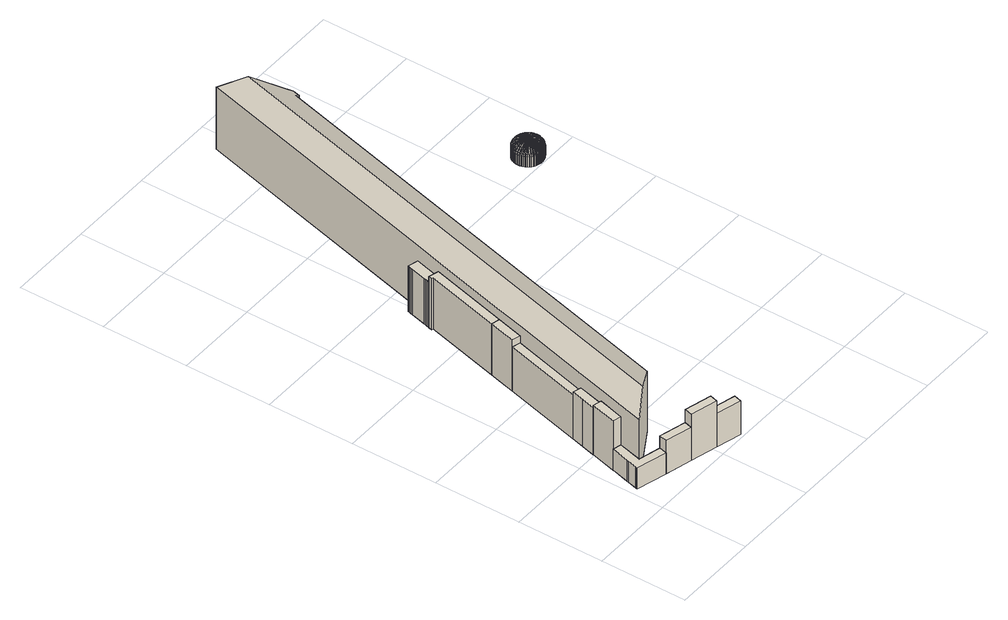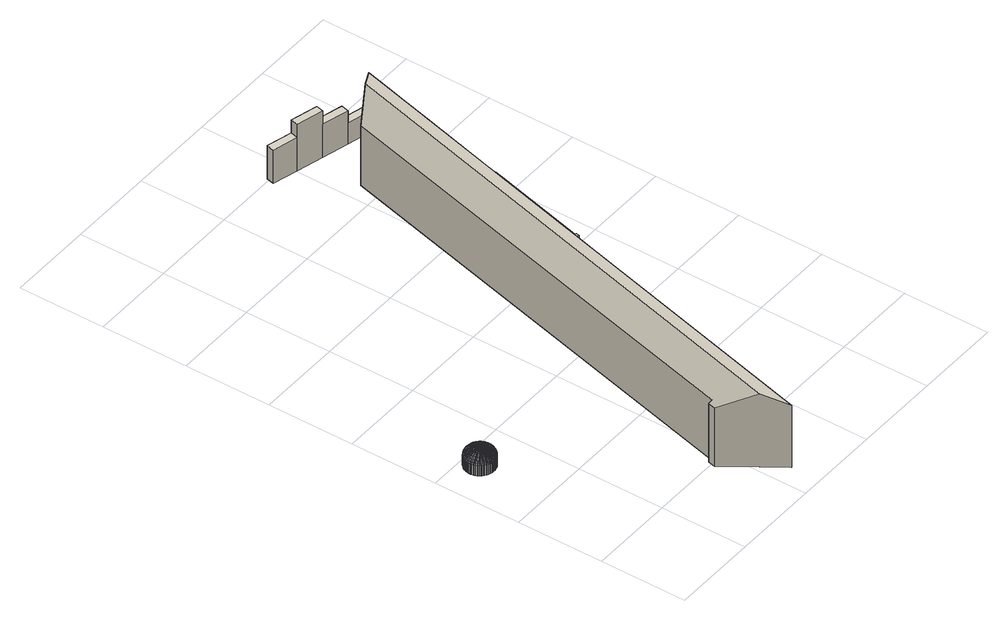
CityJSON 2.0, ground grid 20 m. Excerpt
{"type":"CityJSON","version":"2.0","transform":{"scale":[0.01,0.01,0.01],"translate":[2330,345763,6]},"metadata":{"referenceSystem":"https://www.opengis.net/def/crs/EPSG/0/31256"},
"CityObjects":{
"building1":{"type":"Building","attributes":{"name":"207428"},"children":["building1-1","building1-2","building1-3","building1-4","building1-5","building1-6","building1-7","building1-8","building1-9","building1-10","building1-11","building1-12"]},
"building1-1":{"type":"BuildingPart","attributes":{"measuredHeight":5.33,"roofType":"FLACHDACH","HoeheDach":"13","NiedrigsteTraufeDesGebaeudes":"13","Blattnummer":"104091","HoeheGrund":"8"},"parents":["building1"],"geometry":[{"type":"Solid","lod":"2","boundaries":[[[[0,1,2,3,4,5,6,7,8,9]],[[10,11,12,13,14,15,16,17,18,19]],[[19,18,1,0]],[[18,17,2,1]],[[17,16,3,2]],[[16,15,4,3]],[[15,14,5,4]],[[14,13,6,5]],[[13,12,7,6]],[[12,11,8,7]],[[11,10,9,8]],[[10,19,0,9]]]]}]},
"building1-2":{"type":"BuildingPart","attributes":{"measuredHeight":12.56,"roofType":"FLACHDACH","HoeheDach":"20","NiedrigsteTraufeDesGebaeudes":"20","Blattnummer":"104091","HoeheGrund":"8"},"parents":["building1"],"geometry":[{"type":"Solid","lod":"2","boundaries":[[[[20,21,22,23]],[[24,25,26,27]],[[24,23,22,25]],[[25,22,21,26]],[[26,21,20,27]],[[27,20,23,24]]]]}]},
"building1-3":{"type":"BuildingPart","attributes":{"measuredHeight":8.44,"roofType":"FLACHDACH","HoeheDach":"16","NiedrigsteTraufeDesGebaeudes":"16","Blattnummer":"104091","HoeheGrund":"8"},"parents":["building1"],"geometry":[{"type":"Solid","lod":"2","boundaries":[[[[28,29,30,31]],[[32,33,34,35]],[[35,34,29,28]],[[34,33,30,29]],[[33,32,31,30]],[[32,35,28,31]]]]}]},
"building1-4":{"type":"BuildingPart","attributes":{"measuredHeight":11.94,"roofType":"FLACHDACH","HoeheDach":"20","NiedrigsteTraufeDesGebaeudes":"20","Blattnummer":"104091","HoeheGrund":"8"},"parents":["building1"],"geometry":[{"type":"Solid","lod":"2","boundaries":[[[[36,37,38,39,40]],[[41,42,43,44,45]],[[45,44,37,36]],[[44,43,38,37]],[[43,42,39,38]],[[42,41,40,39]],[[41,45,36,40]]]]}]},
"building1-5":{"type":"BuildingPart","attributes":{"measuredHeight":11.73,"roofType":"FLACHDACH","HoeheDach":"19","NiedrigsteTraufeDesGebaeudes":"19","Blattnummer":"104091","HoeheGrund":"8"},"parents":["building1"],"geometry":[{"type":"Solid","lod":"2","boundaries":[[[[46,47,48,49]],[[28,31,50,51]],[[28,49,48,31]],[[31,48,47,50]],[[50,47,46,51]],[[51,46,49,28]]]]}]},
"building1-6":{"type":"BuildingPart","attributes":{"measuredHeight":11.22,"roofType":"FLACHDACH","HoeheDach":"19","NiedrigsteTraufeDesGebaeudes":"19","Blattnummer":"104091","HoeheGrund":"8"},"parents":["building1"],"geometry":[{"type":"Solid","lod":"2","boundaries":[[[[52,53,54,55]],[[56,57,58,59]],[[59,58,53,52]],[[58,57,54,53]],[[57,56,55,54]],[[56,59,52,55]]]]}]},
"building1-7":{"type":"BuildingPart","attributes":{"measuredHeight":8.47,"roofType":"FLACHDACH","HoeheDach":"16","NiedrigsteTraufeDesGebaeudes":"16","Blattnummer":"104091","HoeheGrund":"8"},"parents":["building1"],"geometry":[{"type":"Solid","lod":"2","boundaries":[[[[60,61,51,50]],[[62,63,64,65]],[[65,64,61,60]],[[64,63,51,61]],[[63,62,50,51]],[[62,65,60,50]]]]}]},
"building1-8":{"type":"BuildingPart","attributes":{"measuredHeight":13.01,"roofType":"FLACHDACH","HoeheDach":"21","NiedrigsteTraufeDesGebaeudes":"21","Blattnummer":"104091","HoeheGrund":"8"},"parents":["building1"],"geometry":[{"type":"Solid","lod":"2","boundaries":[[[[66,67,68,69,70]],[[71,72,73,74,75]],[[73,68,67,74]],[[74,67,66,75]],[[75,66,70,71]],[[70,69,68,73,72,71]]]]}]},
"building1-9":{"type":"BuildingPart","attributes":{"measuredHeight":13.01,"roofType":"FLACHDACH","HoeheDach":"21","NiedrigsteTraufeDesGebaeudes":"21","Blattnummer":"104091","HoeheGrund":"8"},"parents":["building1"],"geometry":[{"type":"Solid","lod":"2","boundaries":[[[[67,76,77,78,79,68]],[[73,80,81,82,83,74]],[[73,68,79,80]],[[80,79,78,81]],[[81,78,77,82]],[[82,77,76,83]],[[83,76,67,74]],[[74,67,68,73]]]]}]},
"building1-10":{"type":"BuildingPart","attributes":{"measuredHeight":11.6,"roofType":"FLACHDACH","HoeheDach":"19","NiedrigsteTraufeDesGebaeudes":"19","Blattnummer":"104091","HoeheGrund":"8"},"parents":["building1"],"geometry":[{"type":"Solid","lod":"2","boundaries":[[[[84,85,86,87,88,89,90,91,92,93]],[[94,95,96,97,98,99,100,101,102,103]],[[103,102,85,84]],[[102,101,86,85]],[[101,100,87,86]],[[100,99,88,87]],[[99,98,89,88]],[[98,97,90,89]],[[97,96,91,90]],[[96,95,92,91]],[[95,94,93,92]],[[94,103,84,93]]]]}]},
"building1-11":{"type":"BuildingPart","attributes":{"measuredHeight":18.64,"roofType":"SATTELDACH","HoeheDach":"26","NiedrigsteTraufeDesGebaeudes":"22","Blattnummer":"104091","HoeheGrund":"7"},"parents":["building1"],"geometry":[{"type":"Solid","lod":"2","boundaries":[[[[104,105,106,107,108,109,110,111,112,113,114,115,116,117,118,119,120,121]],[[121,122,123,124,125,104]],[[126,127,128,129,113,112]],[[130,131,123,122,121,120,119,118,117,116,115,114,113,129,128]],[[125,126,112,111,110,109,108,107,106,105,104]],[[124,132,133,127,126,125]],[[128,127,133,130]],[[130,133,132,131]],[[131,132,124,123]]]]}]},
"building1-12":{"type":"BuildingPart","attributes":{"measuredHeight":4.44,"roofType":"KUPPELDACH","HoeheDach":"11","NiedrigsteTraufeDesGebaeudes":"9","Blattnummer":"104091","HoeheGrund":"7"},"parents":["building1"],"geometry":[{"type":"Solid","lod":"2","boundaries":[[[[134,135,136]],[[137,138,139,140]],[[141,142,138,137]],[[143,144,142,141]],[[145,146,144,143]],[[147,148,146,145]],[[135,149,148,147]],[[134,149,135]],[[138,150,151,139]],[[142,152,150,138]],[[144,153,152,142]],[[146,154,153,144]],[[148,155,154,146]],[[149,156,155,148]],[[134,157,158]],[[159,160,161,162]],[[163,164,160,159]],[[165,166,164,163]],[[167,168,166,165]],[[169,170,168,167]],[[157,171,170,169]],[[134,171,157]],[[160,172,173,161]],[[164,174,172,160]],[[166,175,174,164]],[[168,176,175,166]],[[170,177,176,168]],[[171,178,177,170]],[[134,178,171]],[[172,179,180,173]],[[174,181,179,172]],[[175,182,181,174]],[[176,183,182,175]],[[177,184,183,176]],[[178,185,184,177]],[[134,185,178]],[[179,186,187,180]],[[181,188,186,179]],[[182,189,188,181]],[[183,190,189,182]],[[184,191,190,183]],[[185,192,191,184]],[[134,192,185]],[[186,193,194,187]],[[188,195,193,186]],[[189,196,195,188]],[[190,197,196,189]],[[191,198,197,190]],[[192,199,198,191]],[[134,199,192]],[[193,200,201,194]],[[195,202,200,193]],[[196,203,202,195]],[[197,204,203,196]],[[198,205,204,197]],[[199,206,205,198]],[[134,206,199]],[[200,207,208,201]],[[202,209,207,200]],[[203,210,209,202]],[[204,211,210,203]],[[205,212,211,204]],[[206,213,212,205]],[[134,213,206]],[[207,214,215,208]],[[209,216,214,207]],[[210,217,216,209]],[[211,218,217,210]],[[212,219,218,211]],[[213,220,219,212]],[[134,220,213]],[[215,221,222,223,224,225,226,227,228,229,230,231,232,233,234,235,236,237,238,239,240,241,242,243,244,245,246,247,248,249,250,251,252,253,254,255,256,257,258,259,260,261,262,263,264,265,266,267,268,269,270,271,272,273,274,275,276,277,278,279,280,281,282,283,284,285,286,287,288,289,290,291,140,139,151,292,162,161,173,180,187,194,201,208]],[[214,293,221,215]],[[216,294,293,214]],[[217,295,294,216]],[[218,296,295,217]],[[219,297,296,218]],[[220,298,297,219]],[[134,298,220]],[[293,299,222,221]],[[294,300,299,293]],[[295,301,300,294]],[[296,302,301,295]],[[297,303,302,296]],[[298,304,303,297]],[[134,304,298]],[[299,305,223,222]],[[300,306,305,299]],[[301,307,306,300]],[[302,308,307,301]],[[303,309,308,302]],[[304,310,309,303]],[[134,310,304]],[[305,311,224,223]],[[306,312,311,305]],[[307,313,312,306]],[[308,314,313,307]],[[309,315,314,308]],[[310,316,315,309]],[[134,316,310]],[[311,317,225,224]],[[312,318,317,311]],[[134,319,320]],[[321,322,228,227]],[[323,324,322,321]],[[325,326,324,323]],[[327,328,326,325]],[[329,330,328,327]],[[319,331,330,329]],[[134,331,319]],[[322,332,229,228]],[[333,334,335,336]],[[337,338,334,333]],[[134,338,337]],[[339,340,231,230]],[[341,342,340,339]],[[343,344,342,341]],[[335,345,344,343]],[[334,346,345,335]],[[338,347,346,334]],[[134,347,338]],[[348,349,350,351]],[[352,353,349,348]],[[354,355,353,352]],[[356,357,355,354]],[[134,357,356]],[[358,359,234,233]],[[350,360,359,358]],[[349,361,360,350]],[[353,362,361,349]],[[355,363,362,353]],[[357,364,363,355]],[[313,365,318,312]],[[314,366,365,313]],[[315,367,366,314]],[[316,368,367,315]],[[134,368,316]],[[317,369,226,225]],[[318,370,369,317]],[[365,371,370,318]],[[366,372,371,365]],[[367,373,372,366]],[[368,320,373,367]],[[134,320,368]],[[369,321,227,226]],[[370,323,321,369]],[[371,325,323,370]],[[372,327,325,371]],[[373,329,327,372]],[[320,319,329,373]],[[324,374,332,322]],[[326,375,374,324]],[[328,336,375,326]],[[330,333,336,328]],[[331,337,333,330]],[[134,337,331]],[[332,339,230,229]],[[374,341,339,332]],[[375,343,341,374]],[[336,335,343,375]],[[340,376,232,231]],[[342,351,376,340]],[[344,348,351,342]],[[345,352,348,344]],[[346,354,352,345]],[[347,356,354,346]],[[134,356,347]],[[376,358,233,232]],[[351,350,358,376]],[[134,364,357]],[[359,377,235,234]],[[360,378,377,359]],[[361,379,378,360]],[[362,380,379,361]],[[363,381,380,362]],[[364,382,381,363]],[[134,382,364]],[[377,383,236,235]],[[378,384,383,377]],[[379,385,384,378]],[[380,386,385,379]],[[381,387,386,380]],[[382,388,387,381]],[[134,388,382]],[[383,389,237,236]],[[384,390,389,383]],[[385,391,390,384]],[[386,392,391,385]],[[387,393,392,386]],[[388,394,393,387]],[[134,394,388]],[[389,395,238,237]],[[390,396,395,389]],[[391,397,396,390]],[[392,398,397,391]],[[393,399,398,392]],[[394,400,399,393]],[[134,400,394]],[[395,401,239,238]],[[396,402,401,395]],[[397,403,402,396]],[[398,404,403,397]],[[399,405,404,398]],[[400,406,405,399]],[[134,406,400]],[[401,407,240,239]],[[402,408,407,401]],[[403,409,408,402]],[[134,410,411]],[[412,413,242,241]],[[414,415,413,412]],[[416,417,415,414]],[[418,419,417,416]],[[420,421,419,418]],[[410,422,421,420]],[[423,424,244,243]],[[425,426,424,423]],[[427,428,426,425]],[[429,430,428,427]],[[431,432,430,429]],[[433,434,432,431]],[[134,434,433]],[[424,435,245,244]],[[426,436,435,424]],[[428,437,436,426]],[[430,438,437,428]],[[432,439,438,430]],[[440,441,442,439]],[[134,441,440]],[[443,444,247,246]],[[445,446,444,443]],[[447,448,446,445]],[[449,450,448,447]],[[442,451,450,449]],[[441,452,451,442]],[[404,453,409,403]],[[405,454,453,404]],[[406,411,454,405]],[[134,411,406]],[[407,412,241,240]],[[408,414,412,407]],[[409,416,414,408]],[[453,418,416,409]],[[454,420,418,453]],[[411,410,420,454]],[[134,422,410]],[[413,423,243,242]],[[415,425,423,413]],[[417,427,425,415]],[[419,429,427,417]],[[421,431,429,419]],[[422,433,431,421]],[[134,433,422]],[[434,440,439,432]],[[134,440,434]],[[435,443,246,245]],[[436,445,443,435]],[[437,447,445,436]],[[438,449,447,437]],[[439,442,449,438]],[[134,452,441]],[[444,455,248,247]],[[446,456,455,444]],[[448,457,456,446]],[[450,458,457,448]],[[451,459,458,450]],[[452,460,459,451]],[[134,460,452]],[[455,461,249,248]],[[456,462,461,455]],[[457,463,462,456]],[[458,464,463,457]],[[459,465,464,458]],[[460,466,465,459]],[[134,466,460]],[[461,467,250,249]],[[462,468,467,461]],[[463,469,468,462]],[[464,470,469,463]],[[465,471,470,464]],[[466,472,471,465]],[[134,472,466]],[[467,473,251,250]],[[468,474,473,467]],[[469,475,474,468]],[[470,476,475,469]],[[471,477,476,470]],[[472,478,477,471]],[[134,478,472]],[[473,479,252,251]],[[474,480,479,473]],[[475,481,480,474]],[[476,482,481,475]],[[477,483,482,476]],[[478,484,483,477]],[[485,486,487,488]],[[489,490,486,485]],[[491,492,490,489]],[[493,494,492,491]],[[495,496,494,493]],[[134,496,495]],[[487,497,255,254]],[[486,498,497,487]],[[490,499,498,486]],[[500,501,502,503]],[[504,505,501,500]],[[134,505,504]],[[506,507,257,256]],[[508,509,507,506]],[[510,511,509,508]],[[502,512,511,510]],[[501,513,512,502]],[[505,514,513,501]],[[514,515,516,513]],[[134,515,514]],[[517,518,259,258]],[[519,520,518,517]],[[521,522,520,519]],[[523,524,522,521]],[[134,484,478]],[[479,488,253,252]],[[480,485,488,479]],[[481,489,485,480]],[[482,491,489,481]],[[483,493,491,482]],[[484,495,493,483]],[[134,495,484]],[[488,487,254,253]],[[492,503,499,490]],[[494,500,503,492]],[[496,504,500,494]],[[134,504,496]],[[497,506,256,255]],[[498,508,506,497]],[[499,510,508,498]],[[503,502,510,499]],[[134,514,505]],[[507,517,258,257]],[[509,519,517,507]],[[511,521,519,509]],[[512,523,521,511]],[[513,516,523,512]],[[516,525,524,523]],[[515,526,525,516]],[[134,526,515]],[[518,527,260,259]],[[520,528,527,518]],[[522,529,528,520]],[[524,530,529,522]],[[525,531,530,524]],[[526,532,531,525]],[[134,532,526]],[[527,533,261,260]],[[528,534,533,527]],[[529,535,534,528]],[[530,536,535,529]],[[531,537,536,530]],[[532,538,537,531]],[[134,538,532]],[[533,539,262,261]],[[534,540,539,533]],[[535,541,540,534]],[[536,542,541,535]],[[537,543,542,536]],[[538,544,543,537]],[[134,544,538]],[[539,545,263,262]],[[540,546,545,539]],[[541,547,546,540]],[[542,548,547,541]],[[543,549,548,542]],[[544,550,549,543]],[[134,550,544]],[[545,551,264,263]],[[552,553,554,555]],[[556,557,553,552]],[[134,557,556]],[[558,559,266,265]],[[560,561,559,558]],[[562,563,561,560]],[[554,564,563,562]],[[553,565,564,554]],[[566,567,568,565]],[[134,567,566]],[[569,570,268,267]],[[571,572,570,569]],[[573,574,572,571]],[[575,576,574,573]],[[568,577,576,575]],[[567,578,577,568]],[[134,578,567]],[[570,579,269,268]],[[572,580,579,570]],[[574,581,580,572]],[[134,582,583]],[[584,585,271,270]],[[586,587,585,584]],[[588,589,587,586]],[[590,591,589,588]],[[592,593,591,590]],[[582,594,593,592]],[[134,594,582]],[[585,595,272,271]],[[587,596,595,585]],[[589,597,596,587]],[[546,598,551,545]],[[547,599,598,546]],[[548,555,599,547]],[[549,552,555,548]],[[550,556,552,549]],[[134,556,550]],[[551,558,265,264]],[[598,560,558,551]],[[599,562,560,598]],[[555,554,562,599]],[[557,566,565,553]],[[134,566,557]],[[559,569,267,266]],[[561,571,569,559]],[[563,573,571,561]],[[564,575,573,563]],[[565,568,575,564]],[[576,600,581,574]],[[577,601,600,576]],[[578,583,601,577]],[[134,583,578]],[[579,584,270,269]],[[580,586,584,579]],[[581,588,586,580]],[[600,590,588,581]],[[601,592,590,600]],[[583,582,592,601]],[[591,602,597,589]],[[593,603,602,591]],[[594,604,603,593]],[[134,604,594]],[[595,605,273,272]],[[596,606,605,595]],[[597,607,606,596]],[[602,608,607,597]],[[603,609,608,602]],[[604,610,609,603]],[[134,610,604]],[[605,611,274,273]],[[606,612,611,605]],[[607,613,612,606]],[[608,614,613,607]],[[609,615,614,608]],[[610,616,615,609]],[[134,616,610]],[[611,617,275,274]],[[612,618,617,611]],[[613,619,618,612]],[[614,620,619,613]],[[615,621,620,614]],[[616,622,621,615]],[[134,622,616]],[[617,623,276,275]],[[624,625,626,627]],[[628,629,625,624]],[[630,631,629,628]],[[134,631,630]],[[632,633,278,277]],[[634,635,633,632]],[[626,636,635,634]],[[625,637,636,626]],[[629,638,637,625]],[[631,639,638,629]],[[134,639,631]],[[633,640,279,278]],[[635,641,640,633]],[[636,642,641,635]],[[643,644,281,280]],[[645,646,644,643]],[[647,648,646,645]],[[649,650,648,647]],[[651,652,650,649]],[[653,654,652,651]],[[134,654,653]],[[644,655,282,281]],[[646,656,655,644]],[[648,657,656,646]],[[650,658,657,648]],[[659,660,661,662]],[[134,660,659]],[[663,664,284,283]],[[665,666,664,663]],[[667,668,666,665]],[[669,670,668,667]],[[661,671,670,669]],[[660,672,671,661]],[[134,672,660]],[[664,673,285,284]],[[618,674,623,617]],[[619,627,674,618]],[[620,624,627,619]],[[621,628,624,620]],[[622,630,628,621]],[[134,630,622]],[[623,632,277,276]],[[674,634,632,623]],[[627,626,634,674]],[[637,675,642,636]],[[638,676,675,637]],[[639,677,676,638]],[[134,677,639]],[[640,643,280,279]],[[641,645,643,640]],[[642,647,645,641]],[[675,649,647,642]],[[676,651,649,675]],[[677,653,651,676]],[[134,653,677]],[[652,662,658,650]],[[654,659,662,652]],[[134,659,654]],[[655,663,283,282]],[[656,665,663,655]],[[657,667,665,656]],[[658,669,667,657]],[[662,661,669,658]],[[666,678,673,664]],[[668,679,678,666]],[[670,680,679,668]],[[671,681,680,670]],[[672,682,681,671]],[[134,682,672]],[[673,683,286,285]],[[678,684,683,673]],[[679,685,684,678]],[[680,686,685,679]],[[681,687,686,680]],[[682,688,687,681]],[[134,688,682]],[[683,689,287,286]],[[684,690,689,683]],[[685,691,690,684]],[[686,692,691,685]],[[687,693,692,686]],[[688,694,693,687]],[[134,694,688]],[[689,695,288,287]],[[690,696,695,689]],[[691,697,696,690]],[[692,698,697,691]],[[693,699,698,692]],[[694,700,699,693]],[[134,700,694]],[[695,701,289,288]],[[696,702,701,695]],[[697,703,702,696]],[[698,704,703,697]],[[699,705,704,698]],[[700,706,705,699]],[[134,706,700]],[[701,707,290,289]],[[702,708,707,701]],[[703,709,708,702]],[[704,710,709,703]],[[705,711,710,704]],[[706,712,711,705]],[[134,712,706]],[[707,713,291,290]],[[708,714,713,707]],[[709,715,714,708]],[[710,716,715,709]],[[134,156,149]],[[150,717,292,151]],[[152,718,717,150]],[[153,719,718,152]],[[154,720,719,153]],[[711,721,716,710]],[[712,136,721,711]],[[134,136,712]],[[713,137,140,291]],[[714,141,137,713]],[[715,143,141,714]],[[716,145,143,715]],[[721,147,145,716]],[[136,135,147,721]],[[155,722,720,154]],[[156,158,722,155]],[[134,158,156]],[[717,159,162,292]],[[718,163,159,717]],[[719,165,163,718]],[[720,167,165,719]],[[722,169,167,720]],[[158,157,169,722]]]]}]}
},
"vertices":[
[457,1329,167],[317,792,167],[827,660,167],[780,480,167],[78,662,167],[84,686,167],[90,710,167],[142,910,167],[153,951,167],[264,1379,167],[264,1379,700],[153,951,700],[142,910,700],[90,710,700],[84,686,700],[78,662,700],[780,480,700],[827,660,700],[317,792,700],[457,1329,700],
[457,1329,1416],[611,1921,1416],[418,1971,1416],[264,1379,1416],[264,1379,160],[418,1971,160],[611,1921,160],[457,1329,160],
[1389,322,168],[780,480,168],[827,660,168],[1436,502,168],[1436,502,1012],[827,660,1012],[780,480,1012],[1389,322,1012],
[418,1971,158],[500,2286,158],[574,2568,158],[766,2518,158],[611,1921,158],[611,1921,1352],[766,2518,1352],[574,2568,1352],[500,2286,1352],[418,1971,1352],
[2014,161,1341],[2061,340,1341],[1436,502,1341],[1389,322,1341],[2061,340,168],[2014,161,168],
[1044,4376,154],[1236,4326,154],[766,2518,154],[574,2568,154],[574,2568,1276],[766,2518,1276],[1236,4326,1276],[1044,4376,1276],
[2647,188,168],[2600,9,168],[2061,340,1015],[2014,161,1015],[2600,9,1015],[2647,188,1015],
[1236,4326,1454],[1395,4938,1454],[1204,4988,1454],[1128,4696,1454],[1044,4376,1454],[1044,4376,153],[1128,4696,153],[1204,4988,153],[1395,4938,153],[1236,4326,153],
[1867,6753,1454],[1637,6813,1454],[1617,6734,1454],[1654,6720,1454],[1654,6720,153],[1617,6734,153],[1637,6813,153],[1867,6753,153],
[1867,6753,155],[1637,6813,155],[1651,6864,155],[1662,6906,155],[1674,6953,155],[1761,7287,155],[1773,7333,155],[1785,7378,155],[1797,7424,155],[2026,7364,155],[2026,7364,1315],[1797,7424,1315],[1785,7378,1315],[1773,7333,1315],[1761,7287,1315],[1674,6953,1315],[1662,6906,1315],[1651,6864,1315],[1637,6813,1315],[1867,6753,1315],
[317,792,1701],[457,1329,1701],[611,1921,1701],[766,2518,1701],[1236,4326,1701],[1395,4938,1701],[1867,6753,1701],[2026,7364,1701],[3582,13350,1701],[3582,13350,122],[2026,7364,122],[1867,6753,122],[1395,4938,122],[1236,4326,122],[766,2518,122],[611,1921,122],[457,1329,122],[317,792,122],[894,1129,122],[1642,1565,122],[1642,1565,1650],[894,1129,1986],[3940,12843,1986],[4445,12127,1620],[4445,12127,122],[3940,12843,122],[4400,11955,122],[4322,11975,122],[4322,11975,1664],[4400,11955,1620],
[7041,8363,518],[7113,8314,512],[7114,8315,512],[7318,8173,328],[7302,8152,328],[7302,8152,74],[7318,8173,74],[7309,8179,377],[7293,8159,377],[7281,8198,423],[7267,8180,423],[7237,8229,462],[7226,8214,462],[7180,8268,493],[7172,8258,493],[7109,8308,512],[7285,8133,328],[7285,8133,74],[7277,8141,377],[7252,8164,423],[7214,8200,462],[7163,8248,493],[7104,8303,512],[7094,8294,512],[7099,8299,512],[7246,8098,328],[7225,8083,328],[7225,8083,74],[7246,8098,74],[7239,8107,377],[7219,8092,377],[7218,8134,423],[7200,8121,423],[7186,8176,462],[7171,8165,462],[7143,8230,493],[7133,8223,493],[7089,8291,512],[7202,8070,328],[7202,8070,74],[7197,8080,377],[7180,8109,423],[7155,8156,462],[7122,8216,493],[7083,8287,512],[7179,8058,328],[7179,8058,74],[7174,8068,377],[7161,8099,423],[7139,8147,462],[7110,8210,493],[7077,8284,512],[7155,8049,328],[7155,8049,74],[7151,8060,377],[7140,8091,423],[7122,8141,462],[7098,8206,493],[7070,8282,512],[7130,8041,328],[7130,8041,74],[7127,8052,377],[7118,8084,423],[7104,8135,462],[7086,8202,493],[7064,8280,512],[7105,8035,328],[7105,8035,74],[7103,8046,377],[7096,8079,423],[7086,8131,462],[7073,8199,493],[7058,8278,512],[7079,8031,328],[7079,8031,74],[7078,8042,377],[7074,8076,423],[7068,8128,462],[7060,8197,493],[7051,8277,512],[7052,8029,328],[7052,8029,74],[7052,8040,377],[7051,8074,423],[7049,8127,462],[7047,8196,493],[7044,8277,512],[7027,8029,74],[7001,8031,74],[6975,8035,74],[6950,8041,74],[6925,8049,74],[6901,8058,74],[6878,8070,74],[6865,8077,74],[6855,8083,74],[6834,8098,74],[6814,8115,74],[6795,8133,74],[6778,8152,74],[6762,8173,74],[6748,8195,74],[6735,8218,74],[6725,8242,74],[6716,8266,74],[6709,8291,74],[6704,8317,74],[6701,8342,74],[6700,8369,74],[6701,8395,74],[6704,8421,74],[6709,8446,74],[6716,8471,74],[6725,8496,74],[6735,8520,74],[6748,8542,74],[6762,8564,74],[6778,8585,74],[6795,8604,74],[6814,8622,74],[6834,8639,74],[6855,8654,74],[6878,8667,74],[6901,8679,74],[6925,8689,74],[6950,8697,74],[6975,8702,74],[7001,8706,74],[7027,8708,74],[7053,8708,74],[7079,8706,74],[7105,8702,74],[7130,8697,74],[7155,8689,74],[7179,8679,74],[7202,8667,74],[7225,8654,74],[7246,8639,74],[7266,8622,74],[7285,8604,74],[7302,8585,74],[7318,8564,74],[7332,8542,74],[7345,8520,74],[7355,8496,74],[7364,8471,74],[7371,8446,74],[7376,8421,74],[7379,8395,74],[7380,8369,74],[7379,8343,74],[7376,8317,74],[7371,8291,74],[7364,8266,74],[7355,8242,74],[7345,8218,74],[7332,8195,74],[7322,8179,74],[7266,8115,74],[7027,8029,328],[7028,8040,377],[7029,8074,423],[7031,8127,462],[7034,8196,493],[7037,8277,512],[7001,8031,328],[7002,8042,377],[7006,8076,423],[7013,8128,462],[7021,8197,493],[7031,8277,512],[6975,8035,328],[6977,8046,377],[6984,8079,423],[6994,8131,462],[7008,8199,493],[7024,8278,512],[6950,8041,328],[6953,8052,377],[6962,8084,423],[6977,8135,462],[6995,8202,493],[7018,8280,512],[6925,8049,328],[6929,8060,377],[6999,8287,512],[7005,8284,512],[6878,8070,328],[6865,8077,328],[6884,8080,377],[6871,8087,377],[6900,8109,423],[6889,8116,423],[6926,8156,462],[6917,8161,462],[6959,8216,493],[6953,8220,493],[6995,8289,512],[6855,8083,328],[6948,8223,493],[6938,8230,493],[6895,8176,462],[6909,8165,462],[6993,8291,512],[6987,8294,512],[6834,8098,328],[6814,8115,328],[6841,8107,377],[6822,8123,377],[6862,8134,423],[6844,8148,423],[6880,8188,462],[6928,8239,493],[6982,8299,512],[6828,8164,423],[6813,8180,423],[6787,8159,377],[6803,8141,377],[6867,8200,462],[6855,8214,462],[6918,8248,493],[6909,8258,493],[6977,8303,512],[6973,8308,512],[6778,8152,328],[6762,8173,328],[6772,8179,377],[6799,8198,423],[6844,8229,462],[6901,8268,493],[6969,8314,512],[6941,8091,423],[6959,8141,462],[6983,8206,493],[7011,8282,512],[6901,8058,328],[6906,8068,377],[6920,8099,423],[6942,8147,462],[6971,8210,493],[6861,8092,377],[6880,8121,423],[6795,8133,328],[6748,8195,328],[6758,8201,377],[6787,8217,423],[6834,8244,462],[6895,8279,493],[6965,8320,512],[6735,8218,328],[6745,8223,377],[6776,8237,423],[6825,8260,462],[6888,8291,493],[6962,8326,512],[6725,8242,328],[6736,8246,377],[6767,8258,423],[6818,8277,462],[6883,8303,493],[6959,8332,512],[6716,8266,328],[6727,8269,377],[6759,8279,423],[6811,8294,462],[6878,8315,493],[6957,8338,512],[6709,8291,328],[6720,8293,377],[6753,8301,423],[6806,8312,462],[6875,8327,493],[6955,8344,512],[6704,8317,328],[6716,8319,377],[6749,8323,423],[6953,8358,512],[6954,8351,512],[6701,8342,328],[6700,8369,328],[6713,8343,377],[6712,8369,377],[6747,8345,423],[6746,8368,423],[6801,8348,462],[6800,8367,462],[6871,8353,493],[6870,8366,493],[6953,8365,512],[6701,8395,328],[6704,8421,328],[6713,8394,377],[6716,8419,377],[6747,8391,423],[6749,8413,423],[6801,8386,462],[6803,8404,462],[6871,8379,493],[6872,8392,493],[6953,8371,512],[6954,8378,512],[6709,8446,328],[6720,8443,377],[6753,8435,423],[6806,8422,462],[6875,8404,493],[6955,8384,512],[6957,8391,512],[6878,8417,493],[6716,8471,328],[6725,8496,328],[6727,8467,377],[6736,8491,377],[6759,8457,423],[6767,8478,423],[6811,8439,462],[6818,8457,462],[6883,8429,493],[6959,8397,512],[6803,8330,462],[6872,8340,493],[6735,8520,328],[6745,8515,377],[6776,8499,423],[6825,8474,462],[6888,8441,493],[6962,8404,512],[6748,8542,328],[6758,8536,377],[6787,8518,423],[6834,8490,462],[6895,8453,493],[6965,8409,512],[6762,8564,328],[6772,8557,377],[6799,8537,423],[6844,8505,462],[6901,8464,493],[6969,8415,512],[6778,8585,328],[6787,8577,377],[6813,8555,423],[6855,8520,462],[6909,8474,493],[6973,8421,512],[6795,8604,328],[6803,8596,377],[6828,8572,423],[6867,8533,462],[6918,8484,493],[6977,8425,512],[6822,8613,377],[6841,8630,377],[6834,8639,328],[6814,8622,328],[6844,8587,423],[6862,8602,423],[6880,8546,462],[6895,8558,462],[6928,8492,493],[6938,8501,493],[6982,8430,512],[6987,8434,512],[6855,8654,328],[6861,8644,377],[6880,8615,423],[6948,8509,493],[6959,8515,493],[6926,8578,462],[6909,8569,462],[6993,8438,512],[6999,8442,512],[6878,8667,328],[6901,8679,328],[6884,8657,377],[6906,8668,377],[6900,8626,423],[6920,8637,423],[6942,8586,462],[6971,8521,493],[7005,8445,512],[7011,8447,512],[6983,8526,493],[6925,8689,328],[6950,8697,328],[6929,8678,377],[6953,8686,377],[6941,8645,423],[6962,8652,423],[6959,8593,462],[6977,8599,462],[6995,8530,493],[7018,8449,512],[6975,8702,328],[6977,8691,377],[6984,8657,423],[6994,8603,462],[7008,8533,493],[7024,8451,512],[7001,8706,328],[7002,8694,377],[7006,8660,423],[7013,8605,462],[7021,8534,493],[7031,8452,512],[7027,8708,328],[7028,8696,377],[7029,8662,423],[7031,8607,462],[7034,8535,493],[7037,8452,512],[7053,8708,328],[7053,8696,377],[7051,8662,423],[7049,8607,462],[7047,8535,493],[7044,8452,512],[7079,8706,328],[7060,8534,493],[7073,8533,493],[7086,8603,462],[7068,8605,462],[7051,8452,512],[7058,8451,512],[7105,8702,328],[7130,8697,328],[7103,8691,377],[7127,8686,377],[7096,8657,423],[7118,8652,423],[7104,8599,462],[7086,8530,493],[7064,8449,512],[7070,8447,512],[7098,8526,493],[7155,8689,328],[7179,8679,328],[7151,8678,377],[7174,8668,377],[7140,8645,423],[7161,8637,423],[7122,8593,462],[7139,8586,462],[7110,8521,493],[7077,8445,512],[7202,8667,328],[7197,8657,377],[7180,8626,423],[7089,8438,512],[7083,8442,512],[7225,8654,328],[7246,8639,328],[7219,8644,377],[7239,8630,377],[7200,8615,423],[7218,8602,423],[7171,8569,462],[7186,8558,462],[7133,8509,493],[7143,8501,493],[7094,8434,512],[7266,8622,328],[7258,8613,377],[7236,8587,423],[7078,8694,377],[7074,8660,423],[7155,8578,462],[7122,8515,493],[7200,8546,462],[7153,8492,493],[7099,8430,512],[7285,8604,328],[7277,8596,377],[7252,8572,423],[7214,8533,462],[7163,8484,493],[7104,8425,512],[7302,8585,328],[7293,8577,377],[7267,8555,423],[7226,8520,462],[7172,8474,493],[7109,8421,512],[7318,8564,328],[7309,8557,377],[7281,8537,423],[7237,8505,462],[7180,8464,493],[7113,8415,512],[7332,8542,328],[7247,8490,462],[7256,8474,462],[7304,8499,423],[7293,8518,423],[7186,8453,493],[7193,8441,493],[7116,8409,512],[7120,8404,512],[7345,8520,328],[7355,8496,328],[7335,8515,377],[7344,8491,377],[7313,8478,423],[7263,8457,462],[7198,8429,493],[7122,8397,512],[7364,8471,328],[7353,8467,377],[7321,8457,423],[7371,8446,328],[7376,8421,328],[7360,8443,377],[7365,8419,377],[7327,8435,423],[7331,8413,423],[7274,8422,462],[7278,8404,462],[7206,8404,493],[7209,8392,493],[7126,8384,512],[7128,8378,512],[7379,8395,328],[7368,8394,377],[7334,8391,423],[7280,8386,462],[7128,8371,512],[7129,8365,512],[7211,8366,493],[7210,8379,493],[7380,8369,328],[7379,8343,328],[7368,8369,377],[7368,8344,377],[7335,8368,423],[7334,8346,423],[7281,8367,462],[7280,8349,462],[7210,8353,493],[7128,8358,512],[7376,8317,328],[7322,8536,377],[7269,8439,462],[7203,8417,493],[7125,8391,512],[7365,8319,377],[7331,8323,423],[7278,8330,462],[7209,8340,493],[7128,8351,512],[7371,8291,328],[7360,8293,377],[7327,8301,423],[7274,8312,462],[7206,8327,493],[7126,8344,512],[7364,8266,328],[7353,8269,377],[7321,8279,423],[7269,8294,462],[7203,8315,493],[7125,8338,512],[7355,8242,328],[7344,8246,377],[7313,8258,423],[7263,8277,462],[7198,8303,493],[7122,8332,512],[7345,8218,328],[7335,8223,377],[7304,8237,423],[7256,8260,462],[7193,8291,493],[7120,8326,512],[7332,8195,328],[7322,8201,377],[7293,8217,423],[7247,8244,462],[7186,8279,493],[7116,8320,512],[7322,8179,328],[7312,8185,377],[7284,8204,423],[7240,8233,462],[7266,8115,328],[7258,8123,377],[7236,8148,423],[7200,8188,462],[7182,8271,493],[7153,8239,493]
]}
